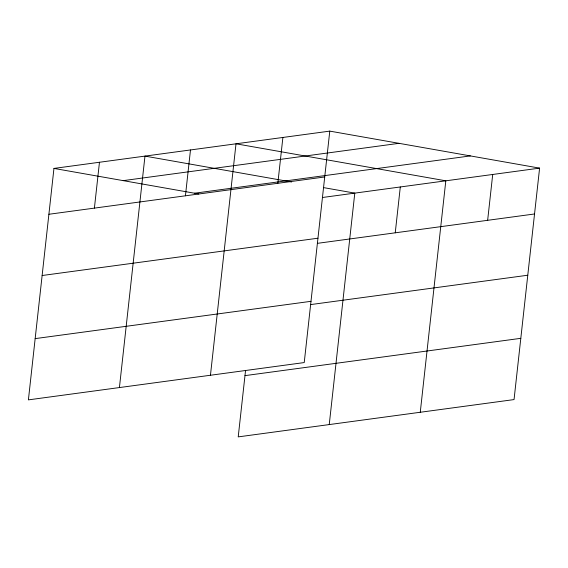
<?xml version="1.0" encoding="UTF-8"?>
<svg xmlns="http://www.w3.org/2000/svg" width="568" height="568" viewBox="0 0 568 568"><rect width="100%" height="100%" fill="white"/><g stroke="black" fill="none" stroke-linecap="round" stroke-linejoin="round"><path stroke-width="0.85" d="M329.781 131.116L53.953 168.419L28.4 399.872L304.228 362.569L329.781 131.116L539.6 168.128L514.047 399.581L238.219 436.884L245.561 370.379M94.402 208.115L99.464 162.263M119.422 387.561L144.975 156.108L291.611 181.98M185.431 195.804L190.486 149.952M210.451 375.249L236.004 143.796L445.816 180.809L420.263 412.261M277.83 183.301L282.892 137.456M329.241 424.573L354.794 193.12L323.632 187.625M395.243 232.816L400.305 186.964M487.649 220.313L492.712 174.468M123.192 180.638L399.02 143.328M194.533 193.219L470.361 155.916M48.891 214.271L324.719 176.96M322.411 197.501L539.6 168.128M42.131 275.515L317.959 238.212M317.349 243.352L534.538 213.973M35.159 338.62L310.994 301.317M310.589 304.597L527.779 275.224M244.978 375.633L520.806 338.329M53.953 168.419L198.857 193.986"/></g></svg>
